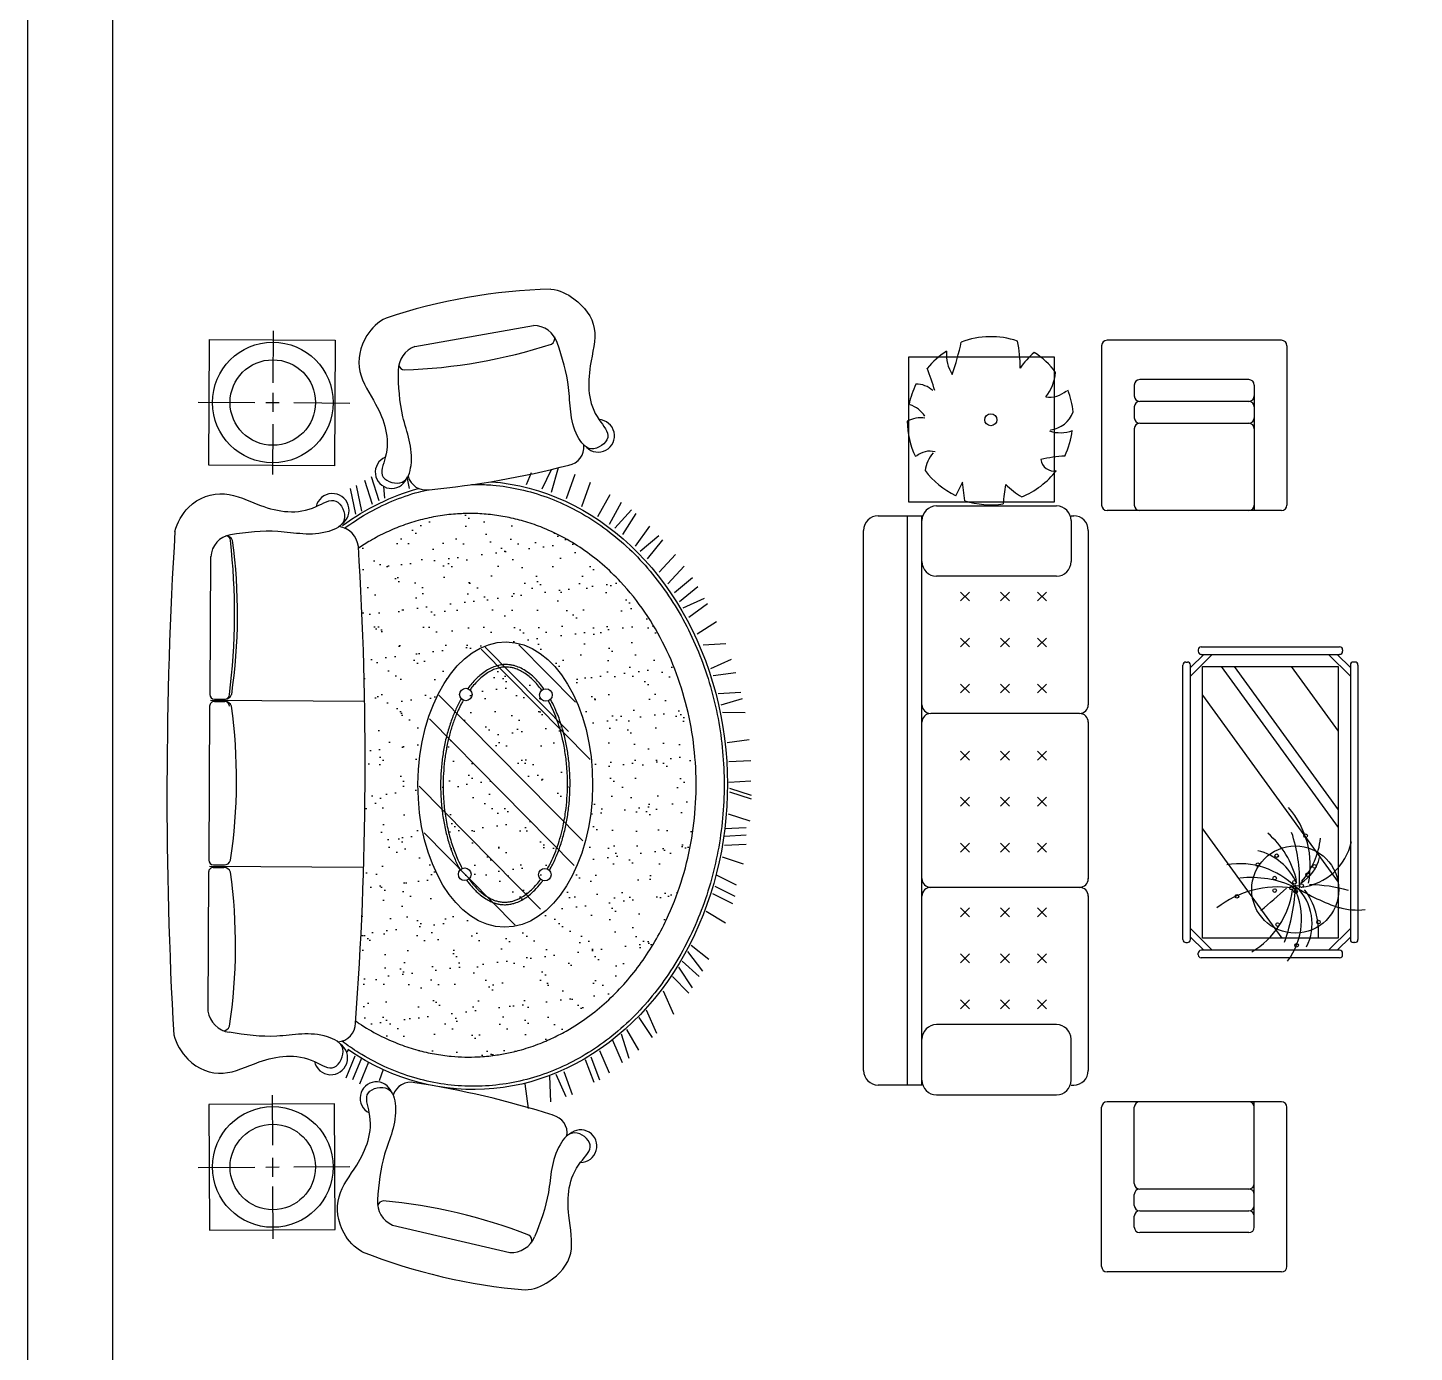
# Model space of a CAD drawing. Header units: inches. Extents: x 5.4 to 47.9, y 11.7 to 36.5.
# Drawn here: x 5.41 to 10.93, y 23.2 to 28.47 of the extents above; entities that cross this region are included whole.
import ezdxf

# ---------------------------------------------------------------- set-up
doc = ezdxf.new("R2010")
doc.units = ezdxf.units.IN
doc.header["$MEASUREMENT"] = 0
for name, color, linetype in [('02', 2, 'Continuous'), ('8', 8, 'Continuous'), ('kadrbm', 4, 'Continuous')]:
    doc.layers.add(name, color=color, linetype=linetype)

# ---------------------------------------------------------------- blocks, each defined once
blk = doc.blocks.new('kadrbm')
at = {"layer": 'kadrbm', "color": 4}
blk.add_lwpolyline([(0, 0), (0, 24.7972), (21, 24.7972), (21, 0), (0, 0)], close=True, dxfattribs=at)
blk.add_lwpolyline([(20.6631, 0.3257), (20.6631, 24.4603), (0.3369, 24.4603), (0.3369, 0.3257), (20.6631, 0.3257)], dxfattribs=at)

msp = doc.modelspace()

# ---------------------------------------------------------------- hatches: boundary and pattern name
at = {"layer": '8'}
h = msp.add_hatch(dxfattribs=at)
h.set_pattern_fill('AR-SAND', color=256, scale=0.07, angle=179.6526, style=0)
h.set_pattern_definition([(217.1526, (32.38618, 38.58617), (0.00359163, -0.13490192), [0, -0.1064, 0, -0.119, 0, -0.11375]), (187.1526, (32.38618, 38.58617), (-0.1250799, -0.1967954), [0, -0.0574, 0, -0.0959, 0, -0.03675]), (147.1526, (32.47228, 38.58565), (-0.21798832, 0.00092565), [0, -0.035, 0, -0.126, 0, -0.1645]), (137.1526, (32.47228, 38.58565), (-0.2107975, -0.0601602), [0, -0.0175, 0, -0.0826, 0, -0.0945])])
edge = h.paths.add_edge_path()
edge.add_spline(control_points=[(6.7254, 26.3972), (6.7414, 26.408), (6.7578, 26.4183), (6.7954, 26.44), (6.8166, 26.4511), (6.8601, 26.4714), (6.8822, 26.4807), (6.9273, 26.4971), (6.9502, 26.5043), (6.9965, 26.5165), (7.0199, 26.5216), (7.0667, 26.5294), (7.0901, 26.5323), (7.134, 26.5355), (7.1544, 26.5362), (7.1748, 26.5361), (7.1781, 26.5361), (7.1814, 26.536), (7.2072, 26.5356), (7.2297, 26.5341), (7.2745, 26.5293), (7.2968, 26.5259), (7.341, 26.5171), (7.3629, 26.5118), (7.4075, 26.4989), (7.4303, 26.4911), (7.4816, 26.4711), (7.51, 26.458), (7.5651, 26.4288), (7.5919, 26.4127), (7.6454, 26.3763), (7.672, 26.3558), (7.7229, 26.3121), (7.7472, 26.2888), (7.8056, 26.2266), (7.838, 26.186), (7.8968, 26.1), (7.9232, 26.0546), (7.9696, 25.9601), (7.9896, 25.911), (8.0232, 25.8101), (8.0368, 25.7584), (8.0573, 25.6532), (8.0643, 25.5998), (8.0716, 25.4925), (8.0719, 25.4385), (8.0659, 25.3311), (8.0596, 25.2776), (8.0404, 25.1721), (8.0275, 25.12), (7.9952, 25.0186), (7.9758, 24.9691), (7.939, 24.8912), (7.9234, 24.8617), (7.8898, 24.8044), (7.8718, 24.7766), (7.8333, 24.723), (7.8129, 24.6972), (7.7697, 24.6478), (7.7469, 24.6243), (7.6992, 24.5799), (7.6743, 24.5589), (7.6223, 24.52), (7.5953, 24.502), (7.5486, 24.4745), (7.5293, 24.4641), (7.4901, 24.445), (7.4701, 24.4362), (7.4256, 24.4187), (7.401, 24.4105), (7.3588, 24.3985), (7.3414, 24.3942), (7.3063, 24.3869), (7.2886, 24.3838), (7.2484, 24.3782), (7.2259, 24.3761), (7.1856, 24.3742), (7.1678, 24.3739), (7.1322, 24.3747), (7.1144, 24.3757), (7.0741, 24.3794), (7.0516, 24.3825), (7.0071, 24.3906), (6.9849, 24.3956), (6.9395, 24.4081), (6.9161, 24.4157), (6.8645, 24.4351), (6.8364, 24.4476), (6.7817, 24.4756), (6.7552, 24.4911), (6.7249, 24.5111), (6.7204, 24.5141), (6.716, 24.5172)], knot_values=[2.652838, 2.652838, 2.652838, 2.652838, 2.712332, 2.712332, 2.786305, 2.786305, 2.860277, 2.860277, 2.93425, 2.93425, 3.008222, 3.008222, 3.080968, 3.080968, 3.14405, 3.14405, 3.14405, 3.154235, 3.154235, 3.223819, 3.223819, 3.293404, 3.293404, 3.362989, 3.362989, 3.436973, 3.436973, 3.533119, 3.533119, 3.629266, 3.629266, 3.732039, 3.732039, 3.834813, 3.834813, 3.992014, 3.992014, 4.149216, 4.149216, 4.306417, 4.306417, 4.463619, 4.463619, 4.62082, 4.62082, 4.778022, 4.778022, 4.935223, 4.935223, 5.092425, 5.092425, 5.249626, 5.249626, 5.349258, 5.349258, 5.44889, 5.44889, 5.548521, 5.548521, 5.648153, 5.648153, 5.747785, 5.747785, 5.847416, 5.847416, 5.914738, 5.914738, 5.982059, 5.982059, 6.062122, 6.062122, 6.117536, 6.117536, 6.172951, 6.172951, 6.242726, 6.242726, 6.297725, 6.297725, 6.352724, 6.352724, 6.42272, 6.42272, 6.492716, 6.492716, 6.568355, 6.568355, 6.663044, 6.663044, 6.757732, 6.757732, 6.774398, 6.774398, 6.774398, 6.774398], degree=3, periodic=0)
edge.add_arc((-7.1209, 25.5412), 13.8747, -4.23287, 3.54205, ccw=False)
edge = h.paths.add_edge_path(flags=16)
edge.add_ellipse((7.3115, 25.4577), major_axis=(0.0034, 0.5676), ratio=0.612225, start_angle=0, end_angle=360)
edge = h.paths.add_edge_path(flags=0)
edge.add_spline(control_points=[(7.4607, 25.0757), (7.4584, 25.0726), (7.4562, 25.0696), (7.4456, 25.0561), (7.4371, 25.0465), (7.4227, 25.0321), (7.417, 25.0269), (7.4055, 25.0173), (7.3998, 25.0129), (7.3883, 25.0051), (7.3827, 25.0016), (7.3697, 24.9945), (7.3625, 24.9913), (7.3506, 24.9869), (7.346, 24.9854), (7.3358, 24.9828), (7.3303, 24.9818), (7.3194, 24.9804), (7.314, 24.9801), (7.3086, 24.9802), (7.3049, 24.9802), (7.3012, 24.9804), (7.2932, 24.9811), (7.2888, 24.9818), (7.2801, 24.9835), (7.2757, 24.9847), (7.2652, 24.9879), (7.259, 24.9902), (7.2466, 24.9959), (7.2404, 24.9992), (7.2264, 25.0078), (7.2186, 25.0133), (7.2059, 25.0238), (7.2009, 25.0282), (7.191, 25.0377), (7.186, 25.0428), (7.1749, 25.0553), (7.1687, 25.0628), (7.161, 25.073), (7.1594, 25.0753), (7.1578, 25.0775)], knot_values=[5.587794, 5.587794, 5.587794, 5.587794, 5.619217, 5.619217, 5.733232, 5.733232, 5.809059, 5.809059, 5.884886, 5.884886, 5.960713, 5.960713, 6.059818, 6.059818, 6.125387, 6.125387, 6.204287, 6.204287, 6.283188, 6.283188, 6.283188, 6.337409, 6.337409, 6.400493, 6.400493, 6.463578, 6.463578, 6.54918, 6.54918, 6.634783, 6.634783, 6.738079, 6.738079, 6.804475, 6.804475, 6.870872, 6.870872, 6.955706, 6.955706, 6.978579, 6.978579, 6.978579, 6.978579], degree=3, periodic=0)
edge.add_arc((7.1501, 25.1013), 0.025, -180.3474, -72.054, ccw=False)
edge.add_arc((7.1501, 25.1013), 0.025, -223.5729, -180.3474, ccw=False)
edge.add_spline(control_points=[(7.1319, 25.1185), (7.1247, 25.1316), (7.1178, 25.1456), (7.1048, 25.1751), (7.0987, 25.1906), (7.0876, 25.2231), (7.0826, 25.2399), (7.0737, 25.2746), (7.0698, 25.2925), (7.0633, 25.329), (7.0606, 25.3476), (7.0566, 25.3853), (7.0553, 25.4044), (7.0539, 25.4427), (7.0538, 25.462), (7.0551, 25.5004), (7.0564, 25.5195), (7.0602, 25.5573), (7.0628, 25.5761), (7.0691, 25.6128), (7.0729, 25.6309), (7.0817, 25.666), (7.0867, 25.683), (7.0977, 25.7159), (7.1037, 25.7317), (7.1167, 25.7619), (7.1236, 25.7763), (7.1326, 25.793), (7.1343, 25.7961), (7.1361, 25.7991)], knot_values=[3.963802, 3.963802, 3.963802, 3.963802, 4.076035, 4.076035, 4.189252, 4.189252, 4.302469, 4.302469, 4.415686, 4.415686, 4.528902, 4.528902, 4.642119, 4.642119, 4.755336, 4.755336, 4.868552, 4.868552, 4.981769, 4.981769, 5.094986, 5.094986, 5.208203, 5.208203, 5.321419, 5.321419, 5.434636, 5.434636, 5.460974, 5.460974, 5.460974, 5.460974], degree=3, periodic=0)
edge.add_arc((7.1544, 25.8161), 0.025, -180.3474, -137.1218, ccw=False)
edge.add_arc((7.1544, 25.8161), 0.025, -288.6411, -180.3474, ccw=False)
edge.add_spline(control_points=[(7.1624, 25.8398), (7.1676, 25.847), (7.173, 25.8537), (7.1836, 25.8661), (7.1888, 25.8717), (7.1992, 25.8823), (7.2045, 25.8871), (7.2169, 25.8978), (7.2241, 25.9032), (7.2379, 25.9124), (7.2445, 25.9163), (7.2577, 25.9229), (7.2642, 25.9257), (7.2769, 25.9301), (7.2832, 25.9318), (7.2957, 25.9342), (7.3018, 25.9349), (7.3119, 25.9354), (7.3158, 25.9354), (7.3237, 25.935), (7.3277, 25.9346), (7.3367, 25.9333), (7.3417, 25.9323), (7.354, 25.929), (7.3614, 25.9264), (7.3764, 25.9197), (7.3841, 25.9156), (7.3995, 25.9057), (7.4073, 25.9), (7.4206, 25.8888), (7.426, 25.8838), (7.4368, 25.8729), (7.4422, 25.867), (7.4536, 25.8537), (7.4595, 25.8461), (7.4653, 25.838)], knot_values=[8.729383, 8.729383, 8.729383, 8.729383, 8.802658, 8.802658, 8.872058, 8.872058, 8.941459, 8.941459, 9.03596, 9.03596, 9.125244, 9.125244, 9.214527, 9.214527, 9.303811, 9.303811, 9.393095, 9.393095, 9.45086, 9.45086, 9.508625, 9.508625, 9.580707, 9.580707, 9.684667, 9.684667, 9.788627, 9.788627, 9.892587, 9.892587, 9.965228, 9.965228, 10.037869, 10.037869, 10.120167, 10.120167, 10.120167, 10.120167], degree=3, periodic=0)
edge.add_arc((7.473, 25.8142), 0.025, -0.3474, 107.9464, ccw=False)
edge.add_arc((7.473, 25.8142), 0.025, -43.5723, -0.3474, ccw=False)
edge.add_spline(control_points=[(7.4911, 25.797), (7.4972, 25.786), (7.503, 25.7745), (7.5145, 25.7495), (7.5201, 25.7358), (7.5305, 25.7075), (7.5353, 25.6928), (7.5445, 25.6609), (7.5487, 25.6436), (7.5561, 25.6082), (7.5592, 25.59), (7.5642, 25.5532), (7.5661, 25.5345), (7.5685, 25.4968), (7.5691, 25.4779), (7.569, 25.4395), (7.5683, 25.4202), (7.5655, 25.3818), (7.5634, 25.3627), (7.5581, 25.3252), (7.5547, 25.3067), (7.5469, 25.2706), (7.5423, 25.253), (7.5321, 25.2189), (7.5264, 25.2024), (7.5141, 25.1709), (7.5075, 25.1559), (7.4961, 25.1329), (7.4916, 25.1245), (7.487, 25.1164)], knot_values=[7.105399, 7.105399, 7.105399, 7.105399, 7.199047, 7.199047, 7.300177, 7.300177, 7.401307, 7.401307, 7.513152, 7.513152, 7.624996, 7.624996, 7.736841, 7.736841, 7.848686, 7.848686, 7.962701, 7.962701, 8.076716, 8.076716, 8.190731, 8.190731, 8.304746, 8.304746, 8.418761, 8.418761, 8.532777, 8.532777, 8.602564, 8.602564, 8.602564, 8.602564], degree=3, periodic=0)
edge.add_arc((7.4687, 25.0994), 0.025, -0.3474, 42.8783, ccw=False)
edge.add_arc((7.4687, 25.0994), 0.025, -108.6406, -0.3474, ccw=False)
edge = h.paths.add_edge_path(flags=0)
edge.add_line((7.517, 25.2063), (7.0861, 25.6424))
edge.add_spline(control_points=[(7.0861, 25.6424), (7.0881, 25.6503), (7.0901, 25.658), (7.0967, 25.6814), (7.1016, 25.6967), (7.1107, 25.7217), (7.1146, 25.7317), (7.1188, 25.7415)], knot_values=[4.106981, 4.106981, 4.106981, 4.106981, 4.158229, 4.158229, 4.263549, 4.263549, 4.337555, 4.337555, 4.337555, 4.337555], degree=3, periodic=0)
edge.add_line((7.1188, 25.7415), (7.545, 25.31))
edge.add_spline(control_points=[(7.545, 25.31), (7.5475, 25.3231), (7.5496, 25.3364), (7.5539, 25.3672), (7.5557, 25.3849), (7.5582, 25.4206), (7.5589, 25.4385), (7.5592, 25.4811), (7.5582, 25.5057), (7.5545, 25.5499), (7.5521, 25.5696), (7.546, 25.6081), (7.5422, 25.627), (7.535, 25.657), (7.532, 25.6684), (7.5287, 25.6795)], knot_values=[7.558048, 7.558048, 7.558048, 7.558048, 7.640345, 7.640345, 7.747401, 7.747401, 7.854456, 7.854456, 8.001222, 8.001222, 8.121226, 8.121226, 8.24123, 8.24123, 8.317122, 8.317122, 8.317122, 8.317122], degree=3, periodic=0)
edge.add_line((7.5287, 25.6795), (7.2885, 25.9226))
edge.add_spline(control_points=[(7.2885, 25.9226), (7.2901, 25.9229), (7.2917, 25.9232), (7.2963, 25.9241), (7.2995, 25.9245), (7.3047, 25.925), (7.3068, 25.9251), (7.3089, 25.9252)], knot_values=[9.453861, 9.453861, 9.453861, 9.453861, 9.477983, 9.477983, 9.527032, 9.527032, 9.560292, 9.560292, 9.560292, 9.560292], degree=3, periodic=0)
edge.add_line((7.3089, 25.9252), (7.5173, 25.7142))
edge.add_spline(control_points=[(7.5173, 25.7142), (7.5204, 25.7057), (7.5233, 25.6971), (7.5269, 25.6853), (7.5278, 25.6824), (7.5287, 25.6795)], knot_values=[8.317122, 8.317122, 8.317122, 8.317122, 8.378294, 8.378294, 8.398197, 8.398197, 8.398197, 8.398197], degree=3, periodic=0)
edge.add_spline(control_points=[(7.545, 25.31), (7.5434, 25.3019), (7.5418, 25.2939), (7.5367, 25.2715), (7.533, 25.2573), (7.5253, 25.2307), (7.5213, 25.2183), (7.517, 25.2063)], knot_values=[7.327861, 7.327861, 7.327861, 7.327861, 7.378932, 7.378932, 7.472239, 7.472239, 7.558048, 7.558048, 7.558048, 7.558048], degree=3, periodic=0)

# ---------------------------------------------------------------- linework, layer by layer
at = {"layer": '02'}
for p, q in [((6.3879, 27.263), (6.3867, 27.0553)), ((6.9519, 27.2006), (7.4231, 27.2834)), ((6.1317, 26.7288), (6.1348, 27.2287)), ((6.1348, 27.2287), (6.6348, 27.2257)), ((6.6348, 27.2257), (6.6317, 26.7257)), ((10.4006, 27.2249), (9.7063, 27.2249)), ((8.9168, 26.5807), (8.9168, 27.1594)), ((8.9168, 27.1594), (9.4955, 27.1594)), ((9.4955, 27.1594), (9.4955, 26.5807)), ((9.6846, 27.2032), (9.6846, 26.5697)), ((10.4223, 27.2032), (10.4223, 26.5697)), ((9.8148, 27.047), (9.8148, 27.0036)), ((10.2705, 27.0687), (9.8365, 27.0687)), ((10.2922, 27.047), (10.2922, 26.548)), ((6.3865, 27.0166), (6.386, 26.9409)), ((6.0888, 26.9793), (6.3142, 26.9779)), ((6.3585, 26.9776), (6.4121, 26.9773)), ((6.4694, 26.977), (6.6923, 26.9756)), ((9.8148, 26.9602), (9.8148, 26.9168)), ((10.2705, 26.9819), (9.8365, 26.9819)), ((6.3857, 26.891), (6.3845, 26.6917)), ((9.8148, 26.8734), (9.8148, 26.5697)), ((9.8365, 26.8951), (10.2705, 26.8951)), ((6.6317, 26.7257), (6.1317, 26.7288)), ((7.458, 26.6337), (7.4947, 26.7111)), ((7.4952, 26.6212), (7.5237, 26.7195)), ((6.7826, 26.5722), (6.7531, 26.6671)), ((6.8089, 26.5864), (6.7794, 26.6813)), ((6.9297, 26.6352), (6.9206, 26.6813)), ((7.3961, 26.6514), (7.4157, 26.6996)), ((7.5554, 26.5961), (7.5889, 26.6922)), ((7.6163, 26.5644), (7.6499, 26.6606)), ((9.1305, 26.6604), (9.1026, 26.6055)), ((9.1404, 26.5869), (9.1305, 26.6604)), ((6.7163, 26.5337), (6.696, 26.6353)), ((6.7402, 26.5455), (6.7199, 26.6471)), ((6.8323, 26.5968), (6.828, 26.6439)), ((7.6801, 26.5244), (7.7283, 26.6117)), ((9.1026, 26.6055), (9.1026, 26.6055)), ((7.7261, 26.4943), (7.7743, 26.5816)), ((7.7469, 26.4778), (7.8136, 26.5508)), ((9.4955, 26.5807), (8.9168, 26.5807)), ((9.0276, 26.566), (9.5051, 26.566)), ((10.4006, 26.548), (9.7063, 26.548)), ((7.7791, 26.452), (7.8318, 26.5356)), ((8.7954, 26.5271), (8.9729, 26.5271)), ((8.9115, 24.2626), (8.9115, 26.5271)), ((8.9696, 24.2626), (8.9696, 26.5271)), ((9.5632, 26.5271), (9.5735, 26.5271)), ((9.5632, 26.5079), (9.5632, 26.3446)), ((7.8298, 26.4059), (7.8868, 26.4854)), ((7.8487, 26.3863), (7.9226, 26.4489)), ((8.7373, 24.3206), (8.7373, 26.4691)), ((9.6315, 26.4691), (9.6315, 25.7744)), ((7.8779, 26.3559), (7.939, 26.4311)), ((6.1384, 26.3646), (6.1351, 25.8166)), ((7.9233, 26.3025), (7.9883, 26.3729)), ((7.9588, 26.2563), (8.0237, 26.3268)), ((7.9851, 26.2217), (8.0569, 26.2818)), ((9.5051, 26.2865), (9.0276, 26.2865)), ((8.0053, 26.1858), (8.0771, 26.246)), ((9.1583, 26.1883), (9.1233, 26.2233)), ((9.1583, 26.2233), (9.1233, 26.1883)), ((9.3176, 26.1883), (9.2826, 26.2233)), ((9.3176, 26.2233), (9.2826, 26.1883)), ((9.4651, 26.1883), (9.43, 26.2233)), ((9.4651, 26.2233), (9.43, 26.1883)), ((8.0196, 26.1612), (8.1043, 26.1999)), ((8.0416, 26.1231), (8.1164, 26.1777)), ((8.0745, 26.0577), (8.152, 26.1066)), ((7.649, 25.5577), (7.2153, 25.9967)), ((7.5624, 25.6687), (7.2312, 26.0039)), ((7.5912, 25.7857), (7.3658, 26.0138)), ((8.0988, 26.0141), (8.1891, 26.0195)), ((9.1583, 26.0403), (9.1233, 26.0053)), ((9.1583, 26.0053), (9.1233, 26.0403)), ((9.3176, 26.0053), (9.2826, 26.0403)), ((9.3176, 26.0403), (9.2826, 26.0053)), ((9.4651, 26.0053), (9.43, 26.0403)), ((9.4651, 26.0403), (9.43, 26.0053)), ((10.0687, 25.994), (10.0687, 25.988)), ((10.0808, 26.006), (10.6319, 26.006)), ((10.6439, 25.994), (10.6439, 25.988)), ((8.1297, 25.9202), (8.2116, 25.957)), ((10.02, 25.9452), (10.026, 25.9452)), ((10.038, 25.8891), (10.1249, 25.9759)), ((10.038, 25.9231), (10.0909, 25.9759)), ((10.0808, 25.9759), (10.6319, 25.9759)), ((10.6747, 25.8891), (10.5878, 25.9759)), ((10.6747, 25.9231), (10.6218, 25.9759)), ((10.6927, 25.9452), (10.6867, 25.9452)), ((8.1384, 25.8921), (8.2283, 25.9042)), ((10.008, 24.8415), (10.008, 25.9332)), ((10.038, 24.8415), (10.038, 25.9332)), ((10.0861, 25.9279), (10.6266, 25.9279)), ((10.0861, 24.8468), (10.0861, 25.9279)), ((10.161, 25.9279), (10.6266, 25.287)), ((10.2126, 25.9279), (10.6266, 25.358)), ((10.4393, 25.9279), (10.6266, 25.67)), ((10.6266, 25.9279), (10.6266, 24.8468)), ((10.6747, 25.9332), (10.6747, 24.8415)), ((10.7047, 25.9332), (10.7047, 24.8415)), ((8.159, 25.8199), (8.2493, 25.8252)), ((9.1583, 25.8223), (9.1233, 25.8573)), ((9.1583, 25.8573), (9.1233, 25.8223)), ((9.3176, 25.8223), (9.2826, 25.8573)), ((9.3176, 25.8573), (9.2826, 25.8223)), ((9.4651, 25.8223), (9.43, 25.8573)), ((9.4651, 25.8573), (9.43, 25.8223)), ((6.1348, 25.77), (6.1311, 25.1573)), ((6.1379, 25.7932), (6.7506, 25.7895)), ((6.1535, 25.7979), (6.1973, 25.7976)), ((6.1535, 25.7884), (6.1952, 25.7882)), ((7.6199, 25.2342), (7.0475, 25.8136)), ((8.1701, 25.7754), (8.2551, 25.7996)), ((10.0861, 25.8135), (10.6266, 25.0693)), ((7.5861, 25.1364), (7.0095, 25.72)), ((8.1757, 25.7462), (8.266, 25.7448)), ((9.5967, 25.7407), (9.0044, 25.7407)), ((9.6315, 25.7069), (9.6315, 25.0828)), ((8.195, 25.6256), (8.2817, 25.6369)), ((8.2015, 25.5496), (8.2885, 25.5543)), ((9.1583, 25.5902), (9.1233, 25.5552)), ((9.1583, 25.5552), (9.1233, 25.5902)), ((9.3176, 25.5902), (9.2826, 25.5552)), ((9.3176, 25.5552), (9.2826, 25.5902)), ((9.4651, 25.5902), (9.43, 25.5552)), ((9.4651, 25.5552), (9.43, 25.5902)), ((7.4519, 24.9625), (6.969, 25.4519)), ((8.201, 25.4675), (8.288, 25.4722)), ((8.2035, 25.4433), (8.2902, 25.4151)), ((8.2034, 25.4288), (8.2901, 25.4006)), ((9.1583, 25.3721), (9.1233, 25.4072)), ((9.1583, 25.4072), (9.1233, 25.3721)), ((9.3176, 25.4072), (9.2826, 25.3721)), ((9.3176, 25.3721), (9.2826, 25.4072)), ((9.4651, 25.4072), (9.43, 25.3721)), ((9.4651, 25.3721), (9.43, 25.4072)), ((8.1978, 25.3421), (8.2845, 25.3139)), ((8.1837, 25.2828), (8.2707, 25.2875)), ((10.0861, 25.2824), (10.4025, 24.8468)), ((7.351, 24.8993), (6.9888, 25.266)), ((8.1833, 25.2164), (8.2703, 25.2211)), ((8.1837, 25.2527), (8.2707, 25.2574)), ((9.1583, 25.2242), (9.1233, 25.1891)), ((9.1583, 25.1891), (9.1233, 25.2242)), ((9.3176, 25.2242), (9.2826, 25.1891)), ((9.3176, 25.1891), (9.2826, 25.2242)), ((9.4651, 25.2242), (9.43, 25.1891)), ((9.4651, 25.1891), (9.43, 25.2242)), ((8.1744, 25.1703), (8.2576, 25.1427)), ((6.1308, 25.11), (6.1274, 24.5572)), ((6.1339, 25.1332), (6.7461, 25.1295)), ((6.1495, 25.1285), (6.1912, 25.1282)), ((6.1496, 25.1386), (6.1933, 25.1383)), ((8.1459, 25.0534), (8.2253, 25.0137)), ((8.1513, 25.0993), (8.2307, 25.0596)), ((8.1361, 25.0245), (8.2154, 24.9848)), ((9.5967, 25.049), (9.0044, 25.049)), ((9.6315, 25.0153), (9.6315, 24.3206)), ((8.1113, 24.954), (8.1882, 24.9085)), ((9.1583, 24.9324), (9.1233, 24.9674)), ((9.1583, 24.9674), (9.1233, 24.9324)), ((9.3176, 24.9324), (9.2826, 24.9674)), ((9.3176, 24.9674), (9.2826, 24.9324)), ((9.4651, 24.9324), (9.43, 24.9674)), ((9.4651, 24.9674), (9.43, 24.9324)), ((10.038, 24.8856), (10.1249, 24.7987)), ((10.038, 24.8516), (10.0909, 24.7987)), ((10.6266, 24.8468), (10.0861, 24.8468)), ((10.6747, 24.8856), (10.5878, 24.7987)), ((10.6747, 24.8516), (10.6218, 24.7987)), ((8.0371, 24.7943), (8.0965, 24.7162)), ((8.0509, 24.8193), (8.1221, 24.7629)), ((9.1583, 24.7844), (9.1233, 24.7494)), ((9.1583, 24.7494), (9.1233, 24.7844)), ((9.3176, 24.7494), (9.2826, 24.7844)), ((9.3176, 24.7844), (9.2826, 24.7494)), ((9.4651, 24.7494), (9.43, 24.7844)), ((9.4651, 24.7844), (9.43, 24.7494)), ((10.02, 24.8295), (10.026, 24.8295)), ((10.0687, 24.7807), (10.0687, 24.7867)), ((10.6319, 24.7987), (10.0808, 24.7987)), ((10.6439, 24.7807), (10.6439, 24.7867)), ((10.6927, 24.8295), (10.6867, 24.8295)), ((8.0005, 24.7318), (8.0555, 24.6495)), ((8.0156, 24.7556), (8.0835, 24.6941)), ((10.6319, 24.7687), (10.0808, 24.7687)), ((7.977, 24.6947), (8.0414, 24.6283)), ((7.9404, 24.6379), (7.9813, 24.5453)), ((7.872, 24.5622), (7.9129, 24.4697)), ((9.1583, 24.5664), (9.1233, 24.6014)), ((9.1583, 24.6014), (9.1233, 24.5664)), ((9.3176, 24.5664), (9.2826, 24.6014)), ((9.3176, 24.6014), (9.2826, 24.5664)), ((9.4651, 24.5664), (9.43, 24.6014)), ((9.4651, 24.6014), (9.43, 24.5664)), ((7.8432, 24.5311), (7.8956, 24.452)), ((9.5051, 24.5032), (9.0276, 24.5032)), ((7.7727, 24.4665), (7.8034, 24.369)), ((7.7932, 24.4836), (7.8413, 24.4009)), ((6.6878, 24.4026), (6.6801, 24.393)), ((7.6863, 24.4003), (7.7251, 24.3115)), ((7.7379, 24.4415), (7.7767, 24.3528)), ((9.5632, 24.2818), (9.5632, 24.4451)), ((6.7127, 24.3776), (6.6769, 24.2907)), ((6.7389, 24.3703), (6.7031, 24.2834)), ((6.7664, 24.3537), (6.7306, 24.2668)), ((7.6298, 24.3649), (7.6638, 24.2736)), ((7.6519, 24.3745), (7.6858, 24.2832)), ((6.8251, 24.3241), (6.8095, 24.2793)), ((7.4879, 24.2984), (7.4919, 24.1957)), ((7.5132, 24.3063), (7.552, 24.2176)), ((7.5439, 24.3166), (7.5779, 24.2253)), ((7.3888, 24.2675), (7.4026, 24.17)), ((8.9696, 24.2626), (8.7954, 24.2626)), ((9.5632, 24.2626), (9.5735, 24.2626)), ((6.6317, 24.1885), (6.1317, 24.1855)), ((6.1317, 24.1855), (6.1348, 23.6855)), ((6.3857, 24.0232), (6.3845, 24.2226)), ((6.6348, 23.6885), (6.6317, 24.1885)), ((9.0276, 24.2237), (9.5051, 24.2237)), ((9.6846, 23.5411), (9.6846, 24.1746)), ((10.4006, 24.1963), (9.7063, 24.1963)), ((9.8148, 23.8709), (9.8148, 24.1746)), ((10.2922, 23.6973), (10.2922, 24.1963)), ((10.4223, 23.5411), (10.4223, 24.1746)), ((6.3865, 23.8977), (6.386, 23.9734)), ((6.0888, 23.935), (6.3142, 23.9363)), ((6.3585, 23.9366), (6.4121, 23.9369)), ((6.4694, 23.9373), (6.6923, 23.9386)), ((6.3879, 23.6513), (6.3867, 23.8589)), ((10.2705, 23.8492), (9.8365, 23.8492)), ((9.8148, 23.7841), (9.8148, 23.8275)), ((9.8148, 23.6973), (9.8148, 23.7407)), ((9.8365, 23.7624), (10.2705, 23.7624)), ((6.1348, 23.6855), (6.6348, 23.6885)), ((6.8631, 23.706), (7.329, 23.5967)), ((10.2705, 23.6756), (9.8365, 23.6756)), ((10.4006, 23.5194), (9.7063, 23.5194))]:
    msp.add_line(p, q, dxfattribs=at)
for centre, radius in [((6.3862, 26.9775), 0.24), ((6.3862, 26.9775), 0.17), ((9.2439, 26.9092), 0.0239), ((7.1544, 25.8161), 0.025), ((7.473, 25.8142), 0.025), ((10.4963, 25.2544), 0.00721), ((10.4555, 25.0403), 0.1734), ((10.3814, 25.1751), 0.00721), ((7.1501, 25.1013), 0.025), ((7.4687, 25.0994), 0.025), ((10.3061, 25.1388), 0.00721), ((10.5319, 25.1322), 0.00721), ((10.3734, 25.086), 0.00721), ((10.4408, 25.0463), 0.00721), ((10.4527, 25.0695), 0.00721), ((10.4646, 25.0496), 0.00721), ((10.4804, 25.0562), 0.00721), ((10.5042, 25.0991), 0.00721), ((10.2229, 25.0133), 0.00721), ((10.3734, 25.0364), 0.00721), ((10.4566, 25.0331), 0.00721), ((10.3853, 24.901), 0.00721), ((10.5478, 24.9109), 0.00721), ((10.4607, 24.8185), 0.00721), ((6.3862, 23.9368), 0.24), ((6.3862, 23.9368), 0.17)]:
    msp.add_circle(centre, radius, dxfattribs=at)
for centre, radius, start, end in [((7.5561, 25.1438), 2.2857, 91.5971, 108.3309), ((7.4235, 27.1836), 0.0999, 18.6847, 90.184), ((6.8343, 29.2525), 2.1468, 272.0001, 287.9279), ((7.4823, 27.2334), 0.0267, 298.8175, 12.1794), ((7.9268, 27.4829), 1.2284, 341.2865, 347.5451), ((9.2438, 26.9059), 0.3335, 71.5307, 110.63), ((8.9505, 27.1285), 0.4097, 357.9455, 13.2146), ((9.7063, 27.2032), 0.0217, 90, 180), ((10.4006, 27.2032), 0.0217, 0, 90), ((6.9856, 27.1067), 0.0999, 109.7439, 181.2432), ((9.2438, 26.9059), 0.3271, 122.6098, 140.6752), ((9.2129, 27.168), 0.146, 174.7323, 212.8544), ((9.6398, 26.9193), 0.3408, 130.8536, 145.193), ((9.2438, 26.9059), 0.3213, 36.594, 57.4464), ((6.9134, 27.1334), 0.0267, 195.7784, 261.1105), ((8.0435, 26.7332), 1.0201, 16.6397, 21.9099), ((9.315, 27.116), 0.1876, 321.6582, 354.3093), ((9.2438, 26.9059), 0.3316, 154.0767, 168.9021), ((8.9471, 26.9548), 0.0961, 47.0454, 90.9651), ((9.8365, 27.047), 0.0217, 90, 180), ((10.2705, 27.047), 0.0217, 0, 90), ((9.4767, 27.1008), 0.1022, 261.8314, 311.8278), ((9.2438, 26.9059), 0.3295, 5.9236, 21.5277), ((9.8365, 27.0036), 0.0217, 180, 270), ((10.2705, 27.0036), 0.0217, 270, 0), ((8.8786, 26.8506), 0.1261, 35.3868, 69.7411), ((9.4673, 26.9785), 0.1112, 277.3912, 339.6952), ((9.8365, 26.9602), 0.0217, 90, 180), ((10.2705, 26.9602), 0.0217, 0, 90), ((7.6812, 26.8448), 0.0647, 224.0185, 87.4261), ((8.9675, 26.7961), 0.1206, 83.2775, 117.8128), ((9.2438, 26.9059), 0.3326, 180.5321, 205.5856), ((9.8365, 26.9168), 0.0217, 180, 270), ((9.8365, 26.8734), 0.0217, 90, 180), ((10.2705, 26.9168), 0.0217, 270, 0), ((10.2705, 26.8734), 0.0217, 0, 90), ((9.5205, 26.9951), 0.1377, 251.8009, 290.5991), ((9.2438, 26.9059), 0.3262, 334.3498, 353.0356), ((7.5514, 26.8007), 0.0734, 280.0899, 5.4132), ((9.0006, 26.7026), 0.0813, 74.8555, 130.96), ((9.1206, 26.6863), 0.1402, 139.7203, 171.7151), ((9.5879, 26.0741), 0.6924, 94.1465, 102.1238), ((6.8587, 26.7003), 0.0647, 112.5019, 335.9095), ((6.6731, 30.1705), 3.5556, 275.4111, 284.5168), ((9.4963, 26.7595), 0.0545, 188.941, 280.0107), ((6.9958, 26.7031), 0.0734, 194.5147, 279.838), ((9.2438, 26.9059), 0.3292, 217.2751, 244.8245), ((9.2438, 26.9059), 0.3276, 292.0103, 322.6392), ((6.6232, 26.5485), 0.0667, 303.7071, 167.1147), ((9.8423, 26.5422), 0.5501, 168.5728, 176.6649), ((9.558, 26.9149), 0.3667, 225.9782, 238.5315), ((9.0276, 26.5079), 0.0581, 90, 180), ((9.2438, 26.9059), 0.3353, 252.0426, 278.475), ((9.5051, 26.5079), 0.0581, 0, 90), ((9.7063, 26.5697), 0.0217, 180, 270), ((9.8365, 26.5697), 0.0217, 180, 270), ((10.2705, 26.5697), 0.0217, 270, 0), ((10.4006, 26.5697), 0.0217, 270, 0), ((8.7954, 26.4691), 0.0581, 90, 180), ((9.5735, 26.4691), 0.0581, 0, 90), ((23.0561, 25.4217), 17.0912, 176.50125, 183.21952), ((6.2325, 26.3597), 0.093, 98.9843, 177.4762), ((6.2001, 26.42), 0.0275, 18.5061, 91.868), ((6.199, 26.4289), 0.0186, 359.6526, 89.6526), ((6.6363, 26.394), 0.0913, 7.08, 81.0967), ((3.608, 26.1383), 2.6258, 352.9525, 6.3527), ((4.0345, 26.1357), 2.2112, 351.6887, 7.6165), ((-7.1209, 25.5412), 13.8747, 355.73489, 3.57028), ((9.0276, 26.3446), 0.0581, 180, 270), ((9.5051, 26.3446), 0.0581, 270, 0), ((10.0808, 25.994), 0.012, 90, 180), ((10.6319, 25.994), 0.012, 0, 90), ((10.02, 25.9332), 0.012, 90, 180), ((10.026, 25.9332), 0.012, 0, 90), ((10.0808, 25.988), 0.012, 180, 270), ((10.6319, 25.988), 0.012, 270, 0), ((10.6867, 25.9332), 0.012, 90, 180), ((10.6927, 25.9332), 0.012, 0, 90), ((6.1534, 25.7699), 0.0186, 89.6526, 179.6526), ((6.1537, 25.8165), 0.0186, 179.6526, 269.6526), ((6.1953, 25.8162), 0.0186, 269.6526, 359.6526), ((6.1964, 25.8251), 0.0275, 267.4371, 340.7991), ((6.195, 25.7696), 0.0186, 359.6526, 89.6526), ((6.1961, 25.7607), 0.0275, 18.5061, 91.868), ((9.0044, 25.7755), 0.0348, 180, 270), ((9.5967, 25.7755), 0.0348, 270, 0), ((4.0305, 25.4764), 2.2112, 351.6887, 7.6165), ((9.0044, 25.7058), 0.0348, 90, 180), ((9.5967, 25.7058), 0.0348, 0, 90), ((10.1634, 25.1359), 0.3518, 348.5516, 40.9815), ((10.1198, 24.9971), 0.3499, 13.0452, 49.7766), ((9.8693, 25.0738), 0.6035, 358.3286, 18.729), ((10.2466, 25.2777), 0.3109, 318.7581, 353.8624), ((10.4522, 25.2793), 0.2314, 276.9904, 348.0284), ((10.2519, 24.9728), 0.2287, 24.0956, 76.2953), ((10.4032, 25.1988), 0.1516, 298.8901, 348.4579), ((6.1494, 25.1099), 0.0186, 89.6526, 179.6526), ((6.1497, 25.1572), 0.0186, 179.6526, 269.6526), ((6.1925, 25.1658), 0.0275, 267.4371, 340.7991), ((6.1921, 25.1007), 0.0275, 18.5061, 91.868), ((4.0265, 24.8164), 2.2112, 351.6887, 7.6165), ((10.2341, 24.831), 0.312, 44.4861, 99.3762), ((9.0044, 25.0839), 0.0348, 180, 270), ((9.5967, 25.0839), 0.0348, 270, 0), ((10.2779, 24.6731), 0.4151, 65.0888, 95.9637), ((9.6858, 25.0888), 0.7714, 340.5249, 357.8244), ((10.503, 24.4712), 0.5885, 73.8561, 89.1105), ((9.0044, 25.0142), 0.0348, 90, 180), ((9.5967, 25.0142), 0.0348, 0, 90), ((10.3853, 24.6602), 0.3906, 81.2496, 128.2333), ((10.1029, 25.0869), 0.3451, 301.315, 352.1378), ((8.9634, 26.6271), 2.1502, 309.0488, 312.6799), ((10.1991, 24.9239), 0.2816, 323.3231, 25.7633), ((10.9582, 25.8839), 0.9734, 238.9873, 250.361), ((10.3196, 24.904), 0.2028, 332.9909, 45.9102), ((10.2689, 24.8716), 0.2796, 355.8741, 36.9558), ((10.7043, 25.2222), 0.2634, 252.9456, 276.4814), ((10.02, 24.8415), 0.012, 180, 270), ((10.026, 24.8415), 0.012, 270, 0), ((10.6867, 24.8415), 0.012, 180, 270), ((10.6927, 24.8415), 0.012, 270, 0), ((10.0808, 24.7867), 0.012, 90, 180), ((10.0808, 24.7807), 0.012, 180, 270), ((10.6319, 24.7867), 0.012, 0, 90), ((10.6319, 24.7807), 0.012, 270, 0), ((6.2289, 24.5741), 0.1029, 189.4325, 260.9318), ((6.6397, 24.51), 0.0757, 274.2034, 359.5266), ((9.0276, 24.4451), 0.0581, 90, 180), ((9.5051, 24.4451), 0.0581, 0, 90), ((6.1884, 24.5058), 0.0275, 267.4371, 340.7991), ((6.6173, 24.3706), 0.0667, 192.1905, 55.5981), ((8.7954, 24.3206), 0.0581, 180, 270), ((9.0276, 24.2818), 0.0581, 180, 270), ((9.5051, 24.2818), 0.0581, 270, 0), ((9.5735, 24.3206), 0.0581, 270, 0), ((6.7984, 24.2108), 0.0647, 20.8499, 244.2574), ((6.9351, 24.2003), 0.0734, 76.9213, 162.2446), ((6.4169, 20.7567), 3.5556, 72.2425, 81.3482), ((9.7063, 24.1746), 0.0217, 90, 180), ((9.8365, 24.1746), 0.0217, 90, 180), ((10.2705, 24.1746), 0.0217, 0, 90), ((10.4006, 24.1746), 0.0217, 0, 90), ((7.4843, 24.0714), 0.0734, 351.3461, 76.6694), ((7.6114, 24.02), 0.0647, 269.3333, 132.7409), ((9.8365, 23.8709), 0.0217, 180, 270), ((9.8365, 23.8275), 0.0217, 90, 180), ((10.2705, 23.8709), 0.0217, 270, 0), ((10.2705, 23.8275), 0.0217, 0, 90), ((6.9021, 23.798), 0.0999, 175.5161, 247.0154), ((6.8285, 23.7753), 0.0267, 95.6489, 160.9809), ((6.6298, 21.6641), 2.1468, 68.8315, 84.7592), ((9.8365, 23.7841), 0.0217, 180, 270), ((10.2705, 23.7841), 0.0217, 270, 0), ((9.8365, 23.7407), 0.0217, 90, 180), ((10.2705, 23.7407), 0.0217, 0, 90), ((9.8365, 23.6973), 0.0217, 180, 270), ((10.2705, 23.6973), 0.0217, 270, 0), ((7.3349, 23.6964), 0.0999, 266.5753, 338.0746), ((7.3908, 23.6434), 0.0267, 344.5799, 57.9418), ((7.5827, 25.7254), 2.2857, 248.4285, 265.1622), ((9.7063, 23.5411), 0.0217, 180, 270), ((10.4006, 23.5411), 0.0217, 270, 0)]:
    msp.add_arc(centre, radius, start, end, dxfattribs=at)
at = {"layer": '02', "extrusion": (0, 0, -1)}
for start_param, end_param in [(0.059359, 3.655453), (5.730448, 6.055456)]:
    msp.add_ellipse((7.187, 25.4549), major_axis=(0.0073, 1.2103), ratio=0.833333, start_param=start_param, end_param=end_param, dxfattribs=at)
at = {"layer": '02'}
msp.add_ellipse((7.3115, 25.4577), major_axis=(0.0034, 0.5676), ratio=0.612225, dxfattribs=at)
for points, knots in [([(7.4924, 27.4286), (7.5274, 27.4256), (7.6057, 27.3852), (7.6884, 27.2801), (7.6372, 27.1021), (7.6391, 26.948), (7.747, 26.8381), (7.6484, 26.7695), (7.5643, 26.8833), (7.5752, 27.0344), (7.5388, 27.1565), (7.5181, 27.2156)], [0, 0, 0, 0, 111.734235, 285.4881, 452.499976, 690.410878, 777.662874, 864.648188, 947.778456, 1165.168323, 1370.407822, 1370.407822, 1370.407822, 1370.407822]), ([(6.8373, 27.3135), (6.8054, 27.2988), (6.7387, 27.2328), (6.7131, 27.0974), (6.8124, 26.9572), (6.8632, 26.8117), (6.7992, 26.6716), (6.9153, 26.6406), (6.9555, 26.7764), (6.8938, 26.9147), (6.8864, 27.0419), (6.8858, 27.1045)], [0, 0, 0, 0, 111.734235, 285.4881, 452.499976, 690.410878, 777.662874, 864.648188, 947.778456, 1165.168323, 1370.407822, 1370.407822, 1370.407822, 1370.407822]), ([(5.9968, 26.4648), (6.0063, 26.4997), (6.0564, 26.5887), (6.195, 26.6359), (6.3544, 26.5513), (6.5109, 26.5248), (6.6421, 26.6139), (6.6935, 26.5013), (6.5626, 26.4371), (6.4118, 26.4759), (6.2815, 26.4616), (6.218, 26.4516)], [0, 0, 0, 0, 111.734235, 285.4881, 452.499976, 690.410878, 777.662874, 864.648188, 947.778456, 1165.168323, 1369.776533, 1369.776533, 1369.776533, 1369.776533]), ([(7.1764, 26.6519), (7.1791, 26.6519), (7.1818, 26.652), (7.1878, 26.652), (7.191, 26.652), (7.1943, 26.652), (7.2169, 26.6518), (7.2395, 26.6508), (7.2986, 26.6456), (7.335, 26.6399), (7.4071, 26.6238), (7.4427, 26.6133), (7.5129, 26.5877), (7.5474, 26.5726), (7.6148, 26.5378), (7.6477, 26.5181), (7.7116, 26.4746), (7.7425, 26.4507), (7.8019, 26.3989), (7.8305, 26.371), (7.8848, 26.3115), (7.9106, 26.28), (7.9592, 26.2136), (7.9819, 26.1788), (8.024, 26.1064), (8.0435, 26.0687), (8.0787, 25.9911), (8.0945, 25.9511), (8.1224, 25.8692), (8.1344, 25.8273), (8.1545, 25.7421), (8.1626, 25.6989), (8.1748, 25.6115), (8.1789, 25.5674), (8.1829, 25.479), (8.1829, 25.4346), (8.1787, 25.3462), (8.1746, 25.3021), (8.1624, 25.2147), (8.1542, 25.1714), (8.134, 25.0862), (8.1219, 25.0442), (8.094, 24.9622), (8.0781, 24.9222), (8.0428, 24.8444), (8.0233, 24.8066), (7.9811, 24.734), (7.9583, 24.6991), (7.9097, 24.6326), (7.8839, 24.601), (7.8295, 24.5413), (7.8009, 24.5133), (7.7414, 24.4613), (7.7104, 24.4372), (7.6466, 24.3934), (7.6136, 24.3736), (7.5462, 24.3386), (7.5116, 24.3233), (7.4414, 24.2975), (7.4057, 24.2869), (7.3336, 24.2705), (7.2972, 24.2647), (7.2241, 24.2579), (7.1874, 24.257), (7.1141, 24.26), (7.0775, 24.264), (7.005, 24.2767), (6.969, 24.2855), (6.898, 24.3078), (6.8631, 24.3213), (6.7946, 24.3529), (6.7611, 24.371), (6.706, 24.4052), (6.6839, 24.4202), (6.662, 24.4377)], [6.265193, 6.265193, 6.265193, 6.265193, 6.273375, 6.273375, 6.283185, 6.283185, 6.283185, 6.351484, 6.351484, 6.462289, 6.462289, 6.573094, 6.573094, 6.683899, 6.683899, 6.794704, 6.794704, 6.905509, 6.905509, 7.016314, 7.016314, 7.127119, 7.127119, 7.237924, 7.237924, 7.348729, 7.348729, 7.459534, 7.459534, 7.570338, 7.570338, 7.681143, 7.681143, 7.791948, 7.791948, 7.902753, 7.902753, 8.013558, 8.013558, 8.124363, 8.124363, 8.235168, 8.235168, 8.345973, 8.345973, 8.456778, 8.456778, 8.567583, 8.567583, 8.678388, 8.678388, 8.789193, 8.789193, 8.899998, 8.899998, 9.010803, 9.010803, 9.121608, 9.121608, 9.232412, 9.232412, 9.343217, 9.343217, 9.454022, 9.454022, 9.564827, 9.564827, 9.675632, 9.675632, 9.786437, 9.786437, 9.897242, 9.897242, 9.973676, 9.973676, 9.973676, 9.973676]), ([(6.6721, 26.4779), (6.7002, 26.4984), (6.7292, 26.5173), (6.7919, 26.5534), (6.8259, 26.5703), (6.8952, 26.5994), (6.9306, 26.6117), (6.9739, 26.6237), (7.0008, 26.6289), (7.0083, 26.6307)], [12.0143527, 12.0143527, 12.0143527, 12.0143527, 12.1133406, 12.1133406, 12.2241456, 12.2241456, 12.3349505, 12.3349505, 12.3582972, 12.3582972, 12.3582972, 12.3582972]), ([(6.716, 24.5172), (6.7204, 24.5141), (6.7249, 24.5111), (6.7552, 24.4911), (6.7817, 24.4756), (6.8364, 24.4476), (6.8645, 24.4351), (6.9161, 24.4157), (6.9395, 24.4081), (6.9849, 24.3956), (7.0071, 24.3906), (7.0516, 24.3825), (7.0741, 24.3794), (7.1144, 24.3757), (7.1322, 24.3747), (7.1678, 24.3739), (7.1856, 24.3742), (7.2259, 24.3761), (7.2484, 24.3782), (7.2886, 24.3838), (7.3063, 24.3869), (7.3414, 24.3942), (7.3588, 24.3985), (7.401, 24.4105), (7.4256, 24.4187), (7.4701, 24.4362), (7.4901, 24.445), (7.5293, 24.4641), (7.5486, 24.4745), (7.5953, 24.502), (7.6223, 24.52), (7.6743, 24.5589), (7.6992, 24.5799), (7.7469, 24.6243), (7.7697, 24.6478), (7.8129, 24.6972), (7.8333, 24.723), (7.8718, 24.7766), (7.8898, 24.8044), (7.9234, 24.8617), (7.939, 24.8912), (7.9758, 24.9691), (7.9952, 25.0186), (8.0275, 25.12), (8.0404, 25.1721), (8.0596, 25.2776), (8.0659, 25.3311), (8.0719, 25.4385), (8.0716, 25.4925), (8.0643, 25.5998), (8.0573, 25.6532), (8.0368, 25.7584), (8.0232, 25.8101), (7.9896, 25.911), (7.9696, 25.9601), (7.9232, 26.0546), (7.8968, 26.1), (7.838, 26.186), (7.8056, 26.2266), (7.7472, 26.2888), (7.7229, 26.3121), (7.672, 26.3558), (7.6454, 26.3763), (7.5919, 26.4127), (7.5651, 26.4288), (7.51, 26.458), (7.4816, 26.4711), (7.4303, 26.4911), (7.4075, 26.4989), (7.3629, 26.5118), (7.341, 26.5171), (7.2968, 26.5259), (7.2745, 26.5293), (7.2297, 26.5341), (7.2072, 26.5356), (7.1814, 26.536), (7.1781, 26.5361), (7.1748, 26.5361), (7.1544, 26.5362), (7.134, 26.5355), (7.0901, 26.5323), (7.0667, 26.5294), (7.0199, 26.5216), (6.9965, 26.5165), (6.9502, 26.5043), (6.9273, 26.4971), (6.8822, 26.4807), (6.8601, 26.4714), (6.8166, 26.4511), (6.7954, 26.44), (6.7578, 26.4183), (6.7414, 26.408), (6.7254, 26.3972)], [2.652838, 2.652838, 2.652838, 2.652838, 2.669503, 2.669503, 2.764192, 2.764192, 2.858881, 2.858881, 2.93452, 2.93452, 3.004516, 3.004516, 3.074512, 3.074512, 3.129511, 3.129511, 3.184509, 3.184509, 3.254285, 3.254285, 3.309699, 3.309699, 3.365114, 3.365114, 3.445177, 3.445177, 3.512498, 3.512498, 3.579819, 3.579819, 3.679451, 3.679451, 3.779083, 3.779083, 3.878714, 3.878714, 3.978346, 3.978346, 4.077978, 4.077978, 4.177609, 4.177609, 4.334811, 4.334811, 4.492012, 4.492012, 4.649214, 4.649214, 4.806415, 4.806415, 4.963617, 4.963617, 5.120818, 5.120818, 5.27802, 5.27802, 5.435221, 5.435221, 5.592423, 5.592423, 5.695196, 5.695196, 5.797969, 5.797969, 5.894116, 5.894116, 5.990263, 5.990263, 6.064247, 6.064247, 6.133832, 6.133832, 6.203416, 6.203416, 6.273001, 6.273001, 6.283185, 6.283185, 6.283185, 6.346268, 6.346268, 6.419014, 6.419014, 6.492986, 6.492986, 6.566959, 6.566959, 6.640931, 6.640931, 6.714904, 6.714904, 6.774398, 6.774398, 6.774398, 6.774398]), ([(7.4653, 25.838), (7.4595, 25.8461), (7.4536, 25.8537), (7.4422, 25.867), (7.4368, 25.8729), (7.426, 25.8838), (7.4206, 25.8888), (7.4073, 25.9), (7.3995, 25.9057), (7.3841, 25.9156), (7.3764, 25.9197), (7.3614, 25.9264), (7.354, 25.929), (7.3417, 25.9323), (7.3367, 25.9333), (7.3277, 25.9346), (7.3237, 25.935), (7.3158, 25.9354), (7.3119, 25.9354), (7.3018, 25.9349), (7.2957, 25.9342), (7.2832, 25.9318), (7.2769, 25.9301), (7.2642, 25.9257), (7.2577, 25.9229), (7.2445, 25.9163), (7.2379, 25.9124), (7.2241, 25.9032), (7.2169, 25.8978), (7.2045, 25.8871), (7.1992, 25.8823), (7.1888, 25.8717), (7.1836, 25.8661), (7.173, 25.8537), (7.1676, 25.847), (7.1624, 25.8398)], [8.729383, 8.729383, 8.729383, 8.729383, 8.811681, 8.811681, 8.884322, 8.884322, 8.956963, 8.956963, 9.060923, 9.060923, 9.164883, 9.164883, 9.268843, 9.268843, 9.340925, 9.340925, 9.39869, 9.39869, 9.456455, 9.456455, 9.545739, 9.545739, 9.635022, 9.635022, 9.724306, 9.724306, 9.81359, 9.81359, 9.908091, 9.908091, 9.977492, 9.977492, 10.046892, 10.046892, 10.120167, 10.120167, 10.120167, 10.120167]), ([(7.4566, 25.833), (7.4509, 25.8409), (7.4451, 25.8483), (7.4339, 25.8613), (7.4285, 25.8671), (7.4178, 25.8778), (7.4124, 25.8827), (7.3999, 25.893), (7.3928, 25.8982), (7.3795, 25.9066), (7.3732, 25.91), (7.3611, 25.9157), (7.3552, 25.9179), (7.3452, 25.9211), (7.3409, 25.9222), (7.3325, 25.9239), (7.3284, 25.9245), (7.3201, 25.9252), (7.316, 25.9254), (7.3088, 25.9253), (7.3057, 25.9251), (7.2995, 25.9245), (7.2963, 25.9241), (7.2871, 25.9224), (7.2809, 25.9208), (7.2682, 25.9165), (7.2618, 25.9138), (7.2486, 25.9071), (7.2419, 25.9032), (7.2282, 25.8939), (7.2213, 25.8885), (7.2089, 25.8776), (7.2033, 25.8723), (7.1923, 25.8608), (7.1868, 25.8546), (7.1779, 25.8437), (7.1745, 25.8393), (7.1711, 25.8347)], [8.732382, 8.732382, 8.732382, 8.732382, 8.814952, 8.814952, 8.889794, 8.889794, 8.964635, 8.964635, 9.063566, 9.063566, 9.154169, 9.154169, 9.241634, 9.241634, 9.307113, 9.307113, 9.372592, 9.372592, 9.438071, 9.438071, 9.48712, 9.48712, 9.536169, 9.536169, 9.631232, 9.631232, 9.726295, 9.726295, 9.821358, 9.821358, 9.916421, 9.916421, 9.992599, 9.992599, 10.068778, 10.068778, 10.117167, 10.117167, 10.117167, 10.117167]), ([(7.1361, 25.7991), (7.1343, 25.7961), (7.1326, 25.793), (7.1236, 25.7763), (7.1167, 25.7619), (7.1037, 25.7317), (7.0977, 25.7159), (7.0867, 25.683), (7.0817, 25.666), (7.0729, 25.6309), (7.0691, 25.6128), (7.0628, 25.5761), (7.0602, 25.5573), (7.0564, 25.5195), (7.0551, 25.5004), (7.0538, 25.462), (7.0539, 25.4427), (7.0553, 25.4044), (7.0566, 25.3853), (7.0606, 25.3476), (7.0633, 25.329), (7.0698, 25.2925), (7.0737, 25.2746), (7.0826, 25.2399), (7.0876, 25.2231), (7.0987, 25.1906), (7.1048, 25.1751), (7.1178, 25.1456), (7.1247, 25.1316), (7.1319, 25.1185)], [3.963802, 3.963802, 3.963802, 3.963802, 3.99014, 3.99014, 4.103357, 4.103357, 4.216574, 4.216574, 4.329791, 4.329791, 4.443007, 4.443007, 4.556224, 4.556224, 4.669441, 4.669441, 4.782657, 4.782657, 4.895874, 4.895874, 5.009091, 5.009091, 5.122308, 5.122308, 5.235524, 5.235524, 5.348741, 5.348741, 5.460974, 5.460974, 5.460974, 5.460974]), ([(7.1443, 25.7933), (7.1418, 25.7889), (7.1394, 25.7845), (7.1326, 25.7716), (7.1283, 25.7627), (7.118, 25.7402), (7.1122, 25.7261), (7.1016, 25.6967), (7.0967, 25.6814), (7.0878, 25.65), (7.0839, 25.6338), (7.077, 25.6007), (7.0741, 25.5837), (7.0693, 25.5494), (7.0675, 25.532), (7.0649, 25.497), (7.0642, 25.4793), (7.0639, 25.444), (7.0643, 25.4263), (7.0665, 25.3859), (7.0687, 25.3632), (7.075, 25.3186), (7.0791, 25.2968), (7.0889, 25.2545), (7.0946, 25.2341), (7.1076, 25.1951), (7.1149, 25.1765), (7.1283, 25.1469), (7.1341, 25.1353), (7.1402, 25.1243)], [3.966407, 3.966407, 3.966407, 3.966407, 4.004369, 4.004369, 4.075667, 4.075667, 4.180987, 4.180987, 4.286307, 4.286307, 4.391626, 4.391626, 4.496946, 4.496946, 4.602266, 4.602266, 4.707586, 4.707586, 4.812905, 4.812905, 4.950245, 4.950245, 5.087585, 5.087585, 5.224925, 5.224925, 5.362265, 5.362265, 5.458369, 5.458369, 5.458369, 5.458369]), ([(7.4788, 25.1222), (7.4805, 25.1252), (7.4821, 25.1281), (7.4897, 25.1421), (7.4953, 25.1536), (7.506, 25.1776), (7.5111, 25.1902), (7.5206, 25.2162), (7.525, 25.2296), (7.533, 25.2573), (7.5367, 25.2715), (7.5446, 25.3067), (7.5485, 25.3281), (7.5539, 25.3672), (7.5557, 25.3849), (7.5582, 25.4206), (7.5589, 25.4385), (7.5592, 25.4811), (7.5582, 25.5057), (7.5545, 25.5499), (7.5521, 25.5696), (7.546, 25.6081), (7.5422, 25.627), (7.5343, 25.66), (7.5304, 25.6743), (7.5217, 25.7021), (7.517, 25.7155), (7.507, 25.7414), (7.5016, 25.7538), (7.4918, 25.7745), (7.4874, 25.783), (7.4829, 25.7912)], [7.108002, 7.108002, 7.108002, 7.108002, 7.133749, 7.133749, 7.227056, 7.227056, 7.320363, 7.320363, 7.41367, 7.41367, 7.506977, 7.506977, 7.640345, 7.640345, 7.747401, 7.747401, 7.854456, 7.854456, 8.001222, 8.001222, 8.121226, 8.121226, 8.24123, 8.24123, 8.337025, 8.337025, 8.43282, 8.43282, 8.528615, 8.528615, 8.599958, 8.599958, 8.599958, 8.599958]), ([(7.487, 25.1164), (7.4916, 25.1245), (7.4961, 25.1329), (7.5075, 25.1559), (7.5141, 25.1709), (7.5264, 25.2024), (7.5321, 25.2189), (7.5423, 25.253), (7.5469, 25.2706), (7.5547, 25.3067), (7.5581, 25.3252), (7.5634, 25.3627), (7.5655, 25.3818), (7.5683, 25.4202), (7.569, 25.4395), (7.5691, 25.4779), (7.5685, 25.4968), (7.5661, 25.5345), (7.5642, 25.5532), (7.5592, 25.59), (7.5561, 25.6082), (7.5487, 25.6436), (7.5445, 25.6609), (7.5353, 25.6928), (7.5305, 25.7075), (7.5201, 25.7358), (7.5145, 25.7495), (7.503, 25.7745), (7.4972, 25.786), (7.4911, 25.797)], [7.105399, 7.105399, 7.105399, 7.105399, 7.175186, 7.175186, 7.289202, 7.289202, 7.403217, 7.403217, 7.517232, 7.517232, 7.631247, 7.631247, 7.745262, 7.745262, 7.859277, 7.859277, 7.971122, 7.971122, 8.082967, 8.082967, 8.194811, 8.194811, 8.306656, 8.306656, 8.407786, 8.407786, 8.508916, 8.508916, 8.602564, 8.602564, 8.602564, 8.602564]), ([(7.1578, 25.0775), (7.1594, 25.0753), (7.161, 25.073), (7.1687, 25.0628), (7.1749, 25.0553), (7.186, 25.0428), (7.191, 25.0377), (7.2009, 25.0282), (7.2059, 25.0238), (7.2186, 25.0133), (7.2264, 25.0078), (7.2404, 24.9992), (7.2466, 24.9959), (7.259, 24.9902), (7.2652, 24.9879), (7.2757, 24.9847), (7.2801, 24.9835), (7.2888, 24.9818), (7.2932, 24.9811), (7.3012, 24.9804), (7.3049, 24.9802), (7.3086, 24.9802), (7.314, 24.9801), (7.3194, 24.9804), (7.3303, 24.9818), (7.3358, 24.9828), (7.346, 24.9854), (7.3506, 24.9869), (7.3625, 24.9913), (7.3697, 24.9945), (7.3827, 25.0016), (7.3883, 25.0051), (7.3998, 25.0129), (7.4055, 25.0173), (7.417, 25.0269), (7.4227, 25.0321), (7.4371, 25.0465), (7.4456, 25.0561), (7.4562, 25.0696), (7.4584, 25.0726), (7.4607, 25.0757)], [5.587794, 5.587794, 5.587794, 5.587794, 5.610667, 5.610667, 5.695501, 5.695501, 5.761898, 5.761898, 5.828294, 5.828294, 5.93159, 5.93159, 6.017193, 6.017193, 6.102795, 6.102795, 6.16588, 6.16588, 6.228964, 6.228964, 6.283185, 6.283185, 6.283185, 6.362086, 6.362086, 6.440986, 6.440986, 6.506555, 6.506555, 6.60566, 6.60566, 6.681487, 6.681487, 6.757314, 6.757314, 6.833141, 6.833141, 6.947156, 6.947156, 6.978579, 6.978579, 6.978579, 6.978579]), ([(7.1665, 25.0825), (7.1717, 25.0753), (7.1769, 25.0686), (7.1881, 25.0553), (7.1941, 25.0488), (7.2052, 25.0378), (7.2104, 25.0331), (7.2208, 25.0244), (7.2259, 25.0205), (7.2375, 25.0126), (7.2438, 25.0088), (7.2552, 25.0029), (7.2603, 25.0006), (7.2703, 24.9967), (7.2752, 24.9952), (7.2849, 24.9927), (7.2897, 24.9918), (7.2974, 24.9907), (7.3004, 24.9905), (7.3052, 24.9902), (7.3069, 24.9902), (7.3087, 24.9902), (7.3135, 24.9901), (7.3182, 24.9904), (7.329, 24.9917), (7.3351, 24.9929), (7.3457, 24.9958), (7.3502, 24.9973), (7.3593, 25.0009), (7.364, 25.003), (7.3754, 25.0089), (7.3823, 25.013), (7.3963, 25.0227), (7.4034, 25.0283), (7.4176, 25.0409), (7.4247, 25.048), (7.4375, 25.0622), (7.4432, 25.0691), (7.4499, 25.0779), (7.451, 25.0793), (7.452, 25.0808)], [5.590793, 5.590793, 5.590793, 5.590793, 5.665734, 5.665734, 5.748799, 5.748799, 5.820861, 5.820861, 5.892923, 5.892923, 5.983267, 5.983267, 6.0581, 6.0581, 6.132933, 6.132933, 6.207766, 6.207766, 6.255128, 6.255128, 6.283185, 6.283185, 6.283185, 6.358901, 6.358901, 6.453452, 6.453452, 6.520874, 6.520874, 6.588297, 6.588297, 6.685723, 6.685723, 6.783148, 6.783148, 6.880574, 6.880574, 6.960508, 6.960508, 6.975581, 6.975581, 6.975581, 6.975581]), ([(5.992, 24.4619), (6.001, 24.4269), (6.0555, 24.3372), (6.188, 24.2884), (6.3484, 24.371), (6.5053, 24.3956), (6.6354, 24.305), (6.6882, 24.4169), (6.5581, 24.4827), (6.4065, 24.4457), (6.2762, 24.4616), (6.2127, 24.4725)], [0, 0, 0, 0, 111.734235, 285.4881, 452.499976, 690.410878, 777.662874, 864.648188, 947.778456, 1165.168323, 1370.407822, 1370.407822, 1370.407822, 1370.407822]), ([(6.7423, 23.5998), (6.7113, 23.6163), (6.6485, 23.6859), (6.6306, 23.8226), (6.7376, 23.9569), (6.7966, 24.0994), (6.7406, 24.2428), (6.8582, 24.2672), (6.8907, 24.1294), (6.8213, 23.9948), (6.8068, 23.8682), (6.8026, 23.8058)], [0, 0, 0, 0, 111.734235, 285.4881, 452.499976, 690.410878, 777.662874, 864.648188, 947.778456, 1165.168323, 1370.407822, 1370.407822, 1370.407822, 1370.407822]), ([(7.3899, 23.4479), (7.425, 23.4489), (7.5055, 23.4848), (7.594, 23.585), (7.553, 23.7656), (7.5635, 23.9194), (7.6775, 24.023), (7.5829, 24.0971), (7.4926, 23.9882), (7.4948, 23.8368), (7.4516, 23.7169), (7.4276, 23.6591)], [0, 0, 0, 0, 111.734235, 285.4881, 452.499976, 690.410878, 777.662874, 864.648188, 947.778456, 1165.168323, 1370.407822, 1370.407822, 1370.407822, 1370.407822])]:
    msp.add_open_spline(points, degree=3, knots=knots, dxfattribs=at)

# ---------------------------------------------------------------- block references
at = {"layer": 'kadrbm'}
msp.add_blockref('kadrbm', (5.4109, 11.6597), dxfattribs=at)

doc.saveas('drawing.dxf')
